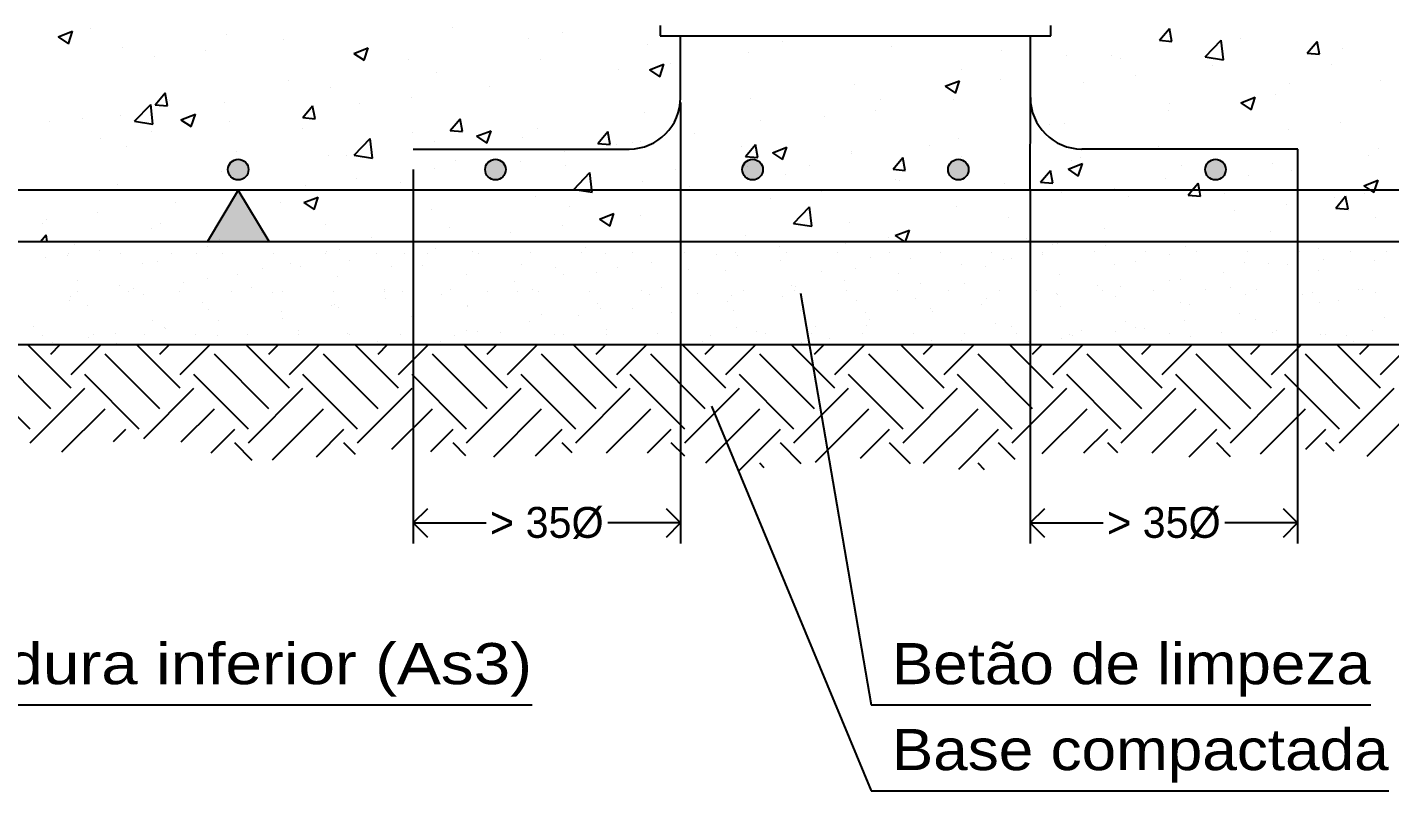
# Model space of a CAD drawing. Header units: millimetres. Extents: x 2071 to 2712, y 1262 to 1380.
# Drawn here: x 2225.78 to 2232.4, y 1356.76 to 1360.47 of the extents above; entities that cross this region are included whole.
import ezdxf
from ezdxf.enums import TextEntityAlignment as Align

# ---------------------------------------------------------------- set-up
doc = ezdxf.new("R2010")
doc.units = ezdxf.units.MM
doc.layers.add('.pormenores', color=8, linetype='Continuous')
doc.styles.add('CS_Isocp', font='')
doc.styles.add('CYPETXT', font='arial', dxfattribs={"height": 0.2})
doc.styles.get('CS_Isocp').set_extended_font_data('Century Gothic')

# ---------------------------------------------------------------- blocks, each defined once
blk = doc.blocks.new('_Open90')
at = {"color": 0, "linetype": 'ByBlock', "lineweight": -2}
for p, q in [((-0.5, 0.5), (0, 0)), ((0, 0), (-1, 0)), ((0, 0), (-0.5, -0.5))]:
    blk.add_line(p, q, dxfattribs=at)

msp = doc.modelspace()

# ---------------------------------------------------------------- hatches: boundary and pattern name
at = {"layer": '.pormenores'}
h = msp.add_hatch(color=8, dxfattribs=at)
edge = h.paths.add_edge_path()
edge.add_arc((2226.80453, 1359.77978), 0.05, 0, 360)
h = msp.add_hatch(color=8, dxfattribs=at)
edge = h.paths.add_edge_path()
edge.add_arc((2228.05453, 1359.77978), 0.05, 0, 360)
h = msp.add_hatch(color=8, dxfattribs=at)
edge = h.paths.add_edge_path()
edge.add_arc((2229.30453, 1359.77978), 0.05, 0, 360)
h = msp.add_hatch(color=8, dxfattribs=at)
edge = h.paths.add_edge_path()
edge.add_arc((2230.30453, 1359.77978), 0.05, 0, 360)
h = msp.add_hatch(color=8, dxfattribs=at)
edge = h.paths.add_edge_path()
edge.add_arc((2231.55453, 1359.77978), 0.05, 0, 360)
msp.add_hatch(color=8, dxfattribs=at).paths.add_polyline_path([(2226.65453, 1359.42978), (2226.95453, 1359.42978), (2226.80453, 1359.67978)])

# ---------------------------------------------------------------- linework, layer by layer
at = {"layer": '.pormenores', "color": 8}
for p, q in [((2226.08609, 1360.464), (2226.08609, 1360.464)), ((2227.84602, 1360.46908), (2227.84602, 1360.46908)), ((2228.85453, 1360.47978), (2228.85453, 1360.42978)), ((2230.75453, 1360.42978), (2230.75453, 1360.47978)), ((2231.28278, 1360.40792), (2231.33099, 1360.46537)), ((2231.34256, 1360.40268), (2231.33099, 1360.46537)), ((2225.92929, 1360.42458), (2225.99931, 1360.45146)), ((2225.92929, 1360.42458), (2225.97903, 1360.39103)), ((2225.97903, 1360.39103), (2225.99931, 1360.45146)), ((2226.74779, 1360.43792), (2226.74779, 1360.43792)), ((2227.02581, 1360.40976), (2227.02581, 1360.40976)), ((2228.21756, 1360.41436), (2228.21756, 1360.41436)), ((2228.37984, 1360.44652), (2228.37984, 1360.44652)), ((2228.85453, 1360.42978), (2230.75453, 1360.42978)), ((2228.91366, 1360.42397), (2228.91366, 1360.42397)), ((2228.95453, 1360.12978), (2228.95453, 1360.42978)), ((2229.44749, 1360.40141), (2229.44749, 1360.40141)), ((2230.65453, 1360.12978), (2230.65453, 1360.42978)), ((2231.28278, 1360.40792), (2231.34255, 1360.40269)), ((2231.33726, 1360.40035), (2231.33726, 1360.40035)), ((2231.50465, 1360.32686), (2231.58254, 1360.40803)), ((2231.59359, 1360.31306), (2231.58254, 1360.40802)), ((2231.67539, 1360.41833), (2231.67539, 1360.41833)), ((2232.00004, 1360.34517), (2232.04825, 1360.40262)), ((2232.05982, 1360.33993), (2232.04825, 1360.40261)), ((2226.24269, 1360.37391), (2226.24269, 1360.37391)), ((2226.39674, 1360.32694), (2226.39674, 1360.32694)), ((2226.64708, 1360.3599), (2226.64708, 1360.3599)), ((2227.36642, 1360.34449), (2227.43644, 1360.37137)), ((2227.36642, 1360.34449), (2227.41616, 1360.31094)), ((2227.41616, 1360.31094), (2227.43644, 1360.37137)), ((2228.79295, 1360.38941), (2228.79295, 1360.38941)), ((2229.28398, 1360.34728), (2229.28398, 1360.34728)), ((2229.98131, 1360.37886), (2229.98131, 1360.37886)), ((2230.51513, 1360.3563), (2230.51513, 1360.3563)), ((2230.83216, 1360.33634), (2230.83216, 1360.33634)), ((2231.04895, 1360.33375), (2231.04895, 1360.33375)), ((2231.50465, 1360.32686), (2231.59359, 1360.31306)), ((2232.00004, 1360.34517), (2232.05981, 1360.33994)), ((2232.17371, 1360.36794), (2232.17371, 1360.36794)), ((2227.63437, 1360.31426), (2227.63437, 1360.31426)), ((2228.27356, 1360.31444), (2228.27356, 1360.31444)), ((2228.65491, 1360.26446), (2228.65491, 1360.26446)), ((2228.80355, 1360.26441), (2228.87357, 1360.29128)), ((2228.80355, 1360.26441), (2228.85329, 1360.23086)), ((2228.85329, 1360.23085), (2228.87357, 1360.29128)), ((2228.90525, 1360.29742), (2228.90525, 1360.29742)), ((2230.31872, 1360.26592), (2230.31872, 1360.26592)), ((2231.0922, 1360.31822), (2231.0922, 1360.31822)), ((2231.54216, 1360.2848), (2231.54216, 1360.2848)), ((2231.58278, 1360.31119), (2231.58278, 1360.31119)), ((2232.1166, 1360.28864), (2232.1166, 1360.28864)), ((2227.05118, 1360.21415), (2227.05118, 1360.21415)), ((2227.76846, 1360.25042), (2227.76846, 1360.25042)), ((2230.24068, 1360.18432), (2230.3107, 1360.2112)), ((2230.29042, 1360.15076), (2230.3107, 1360.21119)), ((2230.50901, 1360.21812), (2230.50901, 1360.21812)), ((2230.91309, 1360.20198), (2230.91309, 1360.20198)), ((2231.16343, 1360.23494), (2231.16343, 1360.23494)), ((2231.915, 1360.19876), (2231.915, 1360.19876)), ((2232.35793, 1360.21285), (2232.35793, 1360.21285)), ((2226.40071, 1360.09499), (2226.44892, 1360.15245)), ((2226.46049, 1360.08976), (2226.44892, 1360.15244)), ((2227.25502, 1360.18001), (2227.25502, 1360.18001)), ((2227.64463, 1360.13146), (2227.64463, 1360.13146)), ((2228.02336, 1360.18132), (2228.02336, 1360.18132)), ((2229.29423, 1360.12693), (2229.29423, 1360.12693)), ((2229.79933, 1360.19095), (2229.79933, 1360.19095)), ((2230.24068, 1360.18432), (2230.29042, 1360.15077)), ((2230.65365, 1359.67978), (2230.65453, 1360.12978)), ((2231.67781, 1360.10423), (2231.74782, 1360.13111)), ((2231.72755, 1360.07067), (2231.74783, 1360.1311)), ((2231.84449, 1360.14244), (2231.84449, 1360.14244)), ((2226.30103, 1360.01481), (2226.37891, 1360.09599)), ((2226.38997, 1360.00102), (2226.37892, 1360.09599)), ((2226.40071, 1360.09499), (2226.46048, 1360.08976)), ((2226.468, 1360.11405), (2226.468, 1360.11405)), ((2226.73563, 1360.10503), (2226.73563, 1360.10503)), ((2227.11797, 1360.03224), (2227.16618, 1360.08969)), ((2227.17775, 1360.02701), (2227.16618, 1360.08969)), ((2227.39429, 1360.0985), (2227.39429, 1360.0985)), ((2228.95453, 1360.10597), (2228.95453, 1357.963)), ((2229.9028, 1360.06897), (2229.9028, 1360.06897)), ((2229.92583, 1360.11801), (2229.92583, 1360.11801)), ((2230.28154, 1360.11883), (2230.28154, 1360.11883)), ((2231.3251, 1360.06746), (2231.3251, 1360.06746)), ((2231.33181, 1360.09866), (2231.33181, 1360.09866)), ((2231.67781, 1360.10423), (2231.72755, 1360.07068)), ((2225.88481, 1360.01394), (2225.88481, 1360.01394)), ((2226.04982, 1360.02575), (2226.04982, 1360.02575)), ((2226.23053, 1360.04101), (2226.23053, 1360.04101)), ((2226.30103, 1360.01481), (2226.38996, 1360.00102)), ((2226.5262, 1360.02196), (2226.59621, 1360.04884)), ((2226.5262, 1360.02196), (2226.57594, 1359.98841)), ((2226.57594, 1359.98841), (2226.59622, 1360.04884)), ((2226.58364, 1360.00319), (2226.58364, 1360.00319)), ((2226.76274, 1360.01535), (2226.76274, 1360.01535)), ((2227.11797, 1360.03224), (2227.17774, 1360.02701)), ((2227.83523, 1359.96949), (2227.88344, 1360.02694)), ((2227.89501, 1359.96425), (2227.88344, 1360.02694)), ((2228.78079, 1360.05652), (2228.78079, 1360.05652)), ((2229.34264, 1360.01791), (2229.34264, 1360.01791)), ((2229.65246, 1360.03601), (2229.65246, 1360.03601)), ((2230.74863, 1359.99855), (2230.74863, 1359.99855)), ((2230.82, 1360.00344), (2230.82, 1360.00344)), ((2232.16098, 1360.00649), (2232.16098, 1360.00649)), ((2226.13367, 1359.93253), (2226.13367, 1359.93253)), ((2226.38401, 1359.96549), (2226.38401, 1359.96549)), ((2227.11746, 1359.98064), (2227.11746, 1359.98064)), ((2227.36827, 1359.84929), (2227.44616, 1359.93047)), ((2227.45721, 1359.8355), (2227.44616, 1359.93047)), ((2227.65129, 1359.95808), (2227.65129, 1359.95808)), ((2227.83523, 1359.96949), (2227.895, 1359.96426)), ((2227.96332, 1359.94188), (2228.03334, 1359.96875)), ((2227.96332, 1359.94188), (2228.01307, 1359.90832)), ((2228.01307, 1359.90832), (2228.03335, 1359.96875)), ((2228.18511, 1359.93553), (2228.18511, 1359.93553)), ((2228.2614, 1359.98154), (2228.2614, 1359.98154)), ((2228.55249, 1359.90674), (2228.6007, 1359.96419)), ((2228.61227, 1359.9015), (2228.6007, 1359.96418)), ((2229.02091, 1359.95287), (2229.02091, 1359.95287)), ((2230.30656, 1359.93303), (2230.30656, 1359.93303)), ((2231.91064, 1359.97353), (2231.91064, 1359.97353)), ((2226.26067, 1359.89142), (2226.26067, 1359.89142)), ((2226.79449, 1359.86887), (2226.79449, 1359.86887)), ((2227.65453, 1359.87978), (2228.70453, 1359.87978)), ((2227.7563, 1359.91752), (2227.7563, 1359.91752)), ((2228.39184, 1359.87005), (2228.39184, 1359.87005)), ((2228.55249, 1359.90674), (2228.61226, 1359.90151)), ((2228.64218, 1359.90301), (2228.64218, 1359.90301)), ((2228.71893, 1359.91297), (2228.71893, 1359.91297)), ((2228.75946, 1359.9178), (2228.75946, 1359.9178)), ((2229.25275, 1359.89042), (2229.25275, 1359.89042)), ((2229.26975, 1359.84398), (2229.31796, 1359.90144)), ((2229.32953, 1359.83875), (2229.31796, 1359.90143)), ((2229.40045, 1359.86179), (2229.47047, 1359.88867)), ((2229.40045, 1359.86179), (2229.4502, 1359.82824)), ((2229.4502, 1359.82823), (2229.47048, 1359.88866)), ((2229.78657, 1359.86786), (2229.78657, 1359.86786)), ((2230.16544, 1359.89845), (2230.16544, 1359.89845)), ((2231.95453, 1359.87978), (2230.90453, 1359.87978)), ((2231.27909, 1359.89038), (2231.27909, 1359.89038)), ((2231.95365, 1359.87978), (2231.95365, 1357.963)), ((2232.34577, 1359.87995), (2232.34577, 1359.87995)), ((2227.24286, 1359.84711), (2227.24286, 1359.84711)), ((2227.32831, 1359.84631), (2227.32831, 1359.84631)), ((2227.36827, 1359.84929), (2227.4572, 1359.8355)), ((2227.86213, 1359.82376), (2227.86213, 1359.82376)), ((2228.17627, 1359.8177), (2228.17627, 1359.8177)), ((2228.39596, 1359.8012), (2228.39596, 1359.8012)), ((2229.26975, 1359.84398), (2229.32952, 1359.83876)), ((2229.28207, 1359.79404), (2229.28207, 1359.79404)), ((2229.58226, 1359.79834), (2229.58226, 1359.79834)), ((2229.78717, 1359.85805), (2229.78717, 1359.85805)), ((2229.98701, 1359.78123), (2230.03522, 1359.83869)), ((2230.04679, 1359.776), (2230.03522, 1359.83868)), ((2230.3204, 1359.84531), (2230.3204, 1359.84531)), ((2230.65002, 1359.80757), (2230.65002, 1359.80757)), ((2230.83758, 1359.7817), (2230.9076, 1359.80858)), ((2230.85422, 1359.82275), (2230.85422, 1359.82275)), ((2230.88733, 1359.74814), (2230.9076, 1359.80857)), ((2230.90036, 1359.84052), (2230.90036, 1359.84052)), ((2231.38804, 1359.8002), (2231.38804, 1359.8002)), ((2231.83233, 1359.80954), (2231.83233, 1359.80954)), ((2232.29691, 1359.84881), (2232.29691, 1359.84881)), ((2226.72347, 1359.77214), (2226.72347, 1359.77214)), ((2227.38156, 1359.73704), (2227.38156, 1359.73704)), ((2227.65453, 1359.77978), (2227.65453, 1357.963)), ((2227.76029, 1359.7869), (2227.76029, 1359.7869)), ((2228.43551, 1359.68377), (2228.5134, 1359.76495)), ((2228.52331, 1359.67978), (2228.5134, 1359.76495)), ((2228.92978, 1359.77865), (2228.92978, 1359.77865)), ((2229.4636, 1359.75609), (2229.4636, 1359.75609)), ((2229.98701, 1359.78123), (2230.04678, 1359.776)), ((2229.99742, 1359.73354), (2229.99742, 1359.73354)), ((2230.70427, 1359.71848), (2230.75248, 1359.77593)), ((2230.76405, 1359.71324), (2230.75248, 1359.77593)), ((2230.83758, 1359.7817), (2230.88733, 1359.74815)), ((2231.31294, 1359.73457), (2231.31294, 1359.73457)), ((2231.71372, 1359.7487), (2231.71372, 1359.7487)), ((2231.92186, 1359.77764), (2231.92186, 1359.77764)), ((2232.27471, 1359.70161), (2232.34473, 1359.72849)), ((2232.32446, 1359.66805), (2232.34473, 1359.72848)), ((2235.15453, 1359.67978), (2224.45453, 1359.67978)), ((2226.21837, 1359.70812), (2226.21837, 1359.70812)), ((2227.13122, 1359.70409), (2227.13122, 1359.70409)), ((2227.59308, 1359.71759), (2227.59308, 1359.71759)), ((2228.43551, 1359.68377), (2228.46125, 1359.67978)), ((2228.46125, 1359.67978), (2228.52445, 1359.66998)), ((2228.52445, 1359.66998), (2228.52331, 1359.67978)), ((2228.76863, 1359.72363), (2228.76863, 1359.72363)), ((2228.99907, 1359.69824), (2228.99907, 1359.69824)), ((2229.63973, 1359.67456), (2229.63973, 1359.67456)), ((2230.01847, 1359.72442), (2230.01847, 1359.72442)), ((2230.53125, 1359.71098), (2230.53125, 1359.71098)), ((2230.65365, 1359.67978), (2230.65365, 1357.963)), ((2230.70427, 1359.71848), (2230.76404, 1359.71325)), ((2230.80784, 1359.67055), (2230.80784, 1359.67055)), ((2231.06507, 1359.68843), (2231.06507, 1359.68843)), ((2231.42153, 1359.65573), (2231.44172, 1359.67978)), ((2231.44172, 1359.67978), (2231.46974, 1359.71318)), ((2231.4759, 1359.67978), (2231.46974, 1359.71317)), ((2231.48131, 1359.65049), (2231.4759, 1359.67978)), ((2231.59889, 1359.66587), (2231.59889, 1359.66587)), ((2232.27471, 1359.70161), (2232.32446, 1359.66806)), ((2232.27664, 1359.66194), (2232.27664, 1359.66194)), ((2226.49967, 1359.62094), (2226.49967, 1359.62094)), ((2227.0099, 1359.61749), (2227.0099, 1359.61749)), ((2227.1231, 1359.61934), (2227.19312, 1359.64622)), ((2227.1231, 1359.61934), (2227.17284, 1359.58579)), ((2227.17285, 1359.58579), (2227.19312, 1359.64622)), ((2228.24924, 1359.64865), (2228.24924, 1359.64865)), ((2228.41588, 1359.59813), (2228.41588, 1359.59813)), ((2229.3894, 1359.6416), (2229.3894, 1359.6416)), ((2229.50275, 1359.51826), (2229.58064, 1359.59943)), ((2229.59169, 1359.50446), (2229.58064, 1359.59943)), ((2230.2944, 1359.60014), (2230.2944, 1359.60014)), ((2231.13054, 1359.6486), (2231.13054, 1359.6486)), ((2231.42153, 1359.65573), (2231.4813, 1359.6505)), ((2231.89791, 1359.61208), (2231.89791, 1359.61208)), ((2232.13271, 1359.64332), (2232.13271, 1359.64332)), ((2232.13879, 1359.59298), (2232.187, 1359.65043)), ((2232.19857, 1359.58774), (2232.187, 1359.65042)), ((2225.8706, 1359.53812), (2225.8706, 1359.53812)), ((2226.12094, 1359.57108), (2226.12094, 1359.57108)), ((2227.74414, 1359.58463), (2227.74414, 1359.58463)), ((2228.56023, 1359.53926), (2228.63025, 1359.56613)), ((2228.56023, 1359.53926), (2228.60997, 1359.50571)), ((2228.60998, 1359.5057), (2228.63025, 1359.56613)), ((2228.75784, 1359.55846), (2228.75784, 1359.55846)), ((2230.54735, 1359.54849), (2230.54735, 1359.54849)), ((2231.64757, 1359.57912), (2231.64757, 1359.57912)), ((2232.13879, 1359.59298), (2232.19856, 1359.58775)), ((2232.33361, 1359.54706), (2232.33361, 1359.54706)), ((2225.84253, 1359.42978), (2225.87041, 1359.46301)), ((2225.85087, 1359.51744), (2225.85087, 1359.51744)), ((2225.87654, 1359.42978), (2225.87041, 1359.463)), ((2226.38469, 1359.49488), (2226.38469, 1359.49488)), ((2226.42671, 1359.51738), (2226.42671, 1359.51738)), ((2226.91851, 1359.47233), (2226.91851, 1359.47233)), ((2227.2307, 1359.51422), (2227.2307, 1359.51422)), ((2227.8327, 1359.49803), (2227.8327, 1359.49803)), ((2228.12877, 1359.47564), (2228.12877, 1359.47564)), ((2228.37911, 1359.5086), (2228.37911, 1359.5086)), ((2229.50275, 1359.51826), (2229.59169, 1359.50446)), ((2229.77501, 1359.52516), (2229.77501, 1359.52516)), ((2229.99736, 1359.45917), (2230.06738, 1359.48605)), ((2230.04851, 1359.42978), (2230.06738, 1359.48604)), ((2231.01602, 1359.49597), (2231.01602, 1359.49597)), ((2231.82017, 1359.47665), (2231.82017, 1359.47665)), ((2223.95453, 1359.42978), (2235.65453, 1359.42978)), ((2225.88861, 1359.42978), (2225.88861, 1359.42978)), ((2225.99032, 1359.42978), (2225.99032, 1359.42978)), ((2226.008, 1359.41358), (2226.008, 1359.41358)), ((2226.06156, 1359.42978), (2226.06156, 1359.42978)), ((2226.06156, 1359.42978), (2226.06156, 1359.42978)), ((2226.13846, 1359.42978), (2226.13846, 1359.42978)), ((2226.30744, 1359.42978), (2226.30744, 1359.42978)), ((2226.3883, 1359.42978), (2226.3883, 1359.42978)), ((2226.4389, 1359.42741), (2226.4389, 1359.42741)), ((2226.62455, 1359.42978), (2226.62455, 1359.42978)), ((2226.63815, 1359.42978), (2226.63815, 1359.42978)), ((2226.65295, 1359.40376), (2226.65295, 1359.40376)), ((2226.67934, 1359.42978), (2226.67934, 1359.42978)), ((2226.67934, 1359.42978), (2226.67934, 1359.42978)), ((2226.71131, 1359.43924), (2226.71131, 1359.43924)), ((2226.88799, 1359.42978), (2226.88799, 1359.42978)), ((2226.94167, 1359.42978), (2226.94167, 1359.42978)), ((2227.09119, 1359.42978), (2227.09119, 1359.42978)), ((2227.09119, 1359.42978), (2227.09119, 1359.42978)), ((2227.13783, 1359.42978), (2227.13783, 1359.42978)), ((2227.25879, 1359.42978), (2227.25879, 1359.42978)), ((2227.29711, 1359.42978), (2227.29711, 1359.42978)), ((2227.29711, 1359.42978), (2227.29711, 1359.42978)), ((2227.38768, 1359.42978), (2227.38768, 1359.42978)), ((2227.45233, 1359.44977), (2227.45233, 1359.44977)), ((2227.5759, 1359.42978), (2227.5759, 1359.42978)), ((2227.63752, 1359.42978), (2227.63752, 1359.42978)), ((2227.65453, 1359.41895), (2227.65453, 1359.41895)), ((2227.65453, 1359.41895), (2227.65453, 1359.41895)), ((2227.65453, 1359.41895), (2227.65453, 1359.41895)), ((2227.70897, 1359.42978), (2227.70897, 1359.42978)), ((2227.88737, 1359.42978), (2227.88737, 1359.42978)), ((2227.89302, 1359.42978), (2227.89302, 1359.42978)), ((2227.90982, 1359.42589), (2227.90982, 1359.42589)), ((2228.03019, 1359.42978), (2228.03019, 1359.42978)), ((2228.13721, 1359.42978), (2228.13721, 1359.42978)), ((2228.21014, 1359.42978), (2228.21014, 1359.42978)), ((2228.32674, 1359.42978), (2228.32674, 1359.42978)), ((2228.32674, 1359.42978), (2228.32674, 1359.42978)), ((2228.38705, 1359.42978), (2228.38705, 1359.42978)), ((2228.49425, 1359.4003), (2228.49425, 1359.4003)), ((2228.52725, 1359.42978), (2228.52725, 1359.42978)), ((2228.53267, 1359.42978), (2228.53267, 1359.42978)), ((2228.53267, 1359.42978), (2228.53267, 1359.42978)), ((2228.6369, 1359.42978), (2228.6369, 1359.42978)), ((2228.84437, 1359.42978), (2228.84437, 1359.42978)), ((2228.88674, 1359.42978), (2228.88674, 1359.42978)), ((2228.94452, 1359.42978), (2228.94452, 1359.42978)), ((2228.94452, 1359.42978), (2228.94452, 1359.42978)), ((2229.13659, 1359.42978), (2229.13659, 1359.42978)), ((2229.15045, 1359.42978), (2229.15045, 1359.42978)), ((2229.16148, 1359.42978), (2229.16148, 1359.42978)), ((2229.26991, 1359.46114), (2229.26991, 1359.46114)), ((2229.38643, 1359.42978), (2229.38643, 1359.42978)), ((2229.43702, 1359.40786), (2229.43702, 1359.40786)), ((2229.4786, 1359.42978), (2229.4786, 1359.42978)), ((2229.5623, 1359.42978), (2229.5623, 1359.42978)), ((2229.5623, 1359.42978), (2229.5623, 1359.42978)), ((2229.63628, 1359.42978), (2229.63628, 1359.42978)), ((2229.7545, 1359.41925), (2229.7545, 1359.41925)), ((2229.76823, 1359.42978), (2229.76823, 1359.42978)), ((2229.76823, 1359.42978), (2229.76823, 1359.42978)), ((2229.79572, 1359.42978), (2229.79572, 1359.42978)), ((2229.88612, 1359.42978), (2229.88612, 1359.42978)), ((2229.96417, 1359.44839), (2229.96417, 1359.44839)), ((2229.99736, 1359.45917), (2230.04093, 1359.42978)), ((2230.11283, 1359.42978), (2230.11283, 1359.42978)), ((2230.11819, 1359.42487), (2230.11819, 1359.42487)), ((2230.13596, 1359.42978), (2230.13596, 1359.42978)), ((2230.18008, 1359.42978), (2230.18008, 1359.42978)), ((2230.18008, 1359.42978), (2230.18008, 1359.42978)), ((2230.38463, 1359.42873), (2230.38463, 1359.42873)), ((2230.38581, 1359.42978), (2230.38581, 1359.42978)), ((2230.386, 1359.42978), (2230.386, 1359.42978)), ((2230.386, 1359.42978), (2230.386, 1359.42978)), ((2230.42995, 1359.42978), (2230.42995, 1359.42978)), ((2230.63565, 1359.42978), (2230.63565, 1359.42978)), ((2230.63729, 1359.44611), (2230.63729, 1359.44611)), ((2230.64392, 1359.42978), (2230.64788, 1359.43391)), ((2230.64836, 1359.42978), (2230.64788, 1359.43391)), ((2230.65453, 1359.41775), (2230.65453, 1359.41775)), ((2230.65453, 1359.41775), (2230.65453, 1359.41775)), ((2230.65453, 1359.41775), (2230.65453, 1359.41775)), ((2230.74706, 1359.42978), (2230.74706, 1359.42978)), ((2230.76314, 1359.41505), (2230.76314, 1359.41505)), ((2230.78885, 1359.42287), (2230.78885, 1359.42287)), ((2230.79785, 1359.42978), (2230.79785, 1359.42978)), ((2230.8855, 1359.42978), (2230.8855, 1359.42978)), ((2231.00378, 1359.42978), (2231.00378, 1359.42978)), ((2231.01818, 1359.4089), (2231.01818, 1359.4089)), ((2231.06418, 1359.42978), (2231.06418, 1359.42978)), ((2231.13534, 1359.42978), (2231.13534, 1359.42978)), ((2231.3813, 1359.42978), (2231.3813, 1359.42978)), ((2231.38518, 1359.42978), (2231.38518, 1359.42978)), ((2231.40809, 1359.40522), (2231.40809, 1359.40522)), ((2231.41563, 1359.42978), (2231.41563, 1359.42978)), ((2231.41563, 1359.42978), (2231.41563, 1359.42978)), ((2231.63503, 1359.42978), (2231.63503, 1359.42978)), ((2231.69841, 1359.42978), (2231.69841, 1359.42978)), ((2231.88487, 1359.42978), (2231.88487, 1359.42978)), ((2232.01553, 1359.42978), (2232.01553, 1359.42978)), ((2232.03341, 1359.42978), (2232.03341, 1359.42978)), ((2232.03341, 1359.42978), (2232.03341, 1359.42978)), ((2232.13472, 1359.42978), (2232.13472, 1359.42978)), ((2232.23934, 1359.42978), (2232.23934, 1359.42978)), ((2232.33265, 1359.42978), (2232.33265, 1359.42978)), ((2232.38456, 1359.42978), (2232.38456, 1359.42978)), ((2225.86862, 1359.35233), (2225.86862, 1359.35233)), ((2225.97374, 1359.36239), (2225.97374, 1359.36239)), ((2225.98161, 1359.37053), (2225.98161, 1359.37053)), ((2226.13195, 1359.387), (2226.13195, 1359.387)), ((2226.23074, 1359.37099), (2226.23074, 1359.37099)), ((2226.41246, 1359.33354), (2226.41246, 1359.33354)), ((2226.47987, 1359.37144), (2226.47987, 1359.37144)), ((2226.60387, 1359.37187), (2226.60387, 1359.37187)), ((2226.729, 1359.3719), (2226.729, 1359.3719)), ((2226.97813, 1359.37235), (2226.97813, 1359.37235)), ((2227.22726, 1359.37281), (2227.22726, 1359.37281)), ((2227.23399, 1359.38135), (2227.23399, 1359.38135)), ((2227.2979, 1359.39394), (2227.2979, 1359.39394)), ((2227.34746, 1359.3399), (2227.34746, 1359.3399)), ((2227.47639, 1359.37326), (2227.47639, 1359.37326)), ((2227.61078, 1359.37457), (2227.61078, 1359.37457)), ((2227.65453, 1359.38801), (2227.65453, 1359.38801)), ((2227.65453, 1359.38801), (2227.65453, 1359.38801)), ((2227.65453, 1359.38801), (2227.65453, 1359.38801)), ((2227.65453, 1359.38801), (2227.65453, 1359.38801)), ((2227.65453, 1359.38032), (2227.65453, 1359.38032)), ((2227.65453, 1359.38032), (2227.65453, 1359.38032)), ((2227.65453, 1359.35773), (2227.65453, 1359.35773)), ((2227.65453, 1359.35773), (2227.65453, 1359.35773)), ((2227.65453, 1359.35773), (2227.65453, 1359.35773)), ((2227.72552, 1359.37372), (2227.72552, 1359.37372)), ((2227.76426, 1359.39477), (2227.76426, 1359.39477)), ((2227.94285, 1359.38412), (2227.94285, 1359.38412)), ((2227.97465, 1359.37417), (2227.97465, 1359.37417)), ((2228.22378, 1359.37463), (2228.22378, 1359.37463)), ((2228.47291, 1359.37508), (2228.47291, 1359.37508)), ((2228.5878, 1359.37429), (2228.5878, 1359.37429)), ((2228.72204, 1359.37554), (2228.72204, 1359.37554)), ((2228.95453, 1359.3866), (2228.95453, 1359.3866)), ((2228.95453, 1359.3866), (2228.95453, 1359.3866)), ((2228.95453, 1359.3866), (2228.95453, 1359.3866)), ((2228.95453, 1359.34434), (2228.95453, 1359.34434)), ((2228.95453, 1359.34434), (2228.95453, 1359.34434)), ((2228.97117, 1359.37599), (2228.97117, 1359.37599)), ((2229.13007, 1359.36745), (2229.13007, 1359.36745)), ((2229.2203, 1359.37645), (2229.2203, 1359.37645)), ((2229.23275, 1359.36447), (2229.23275, 1359.36447)), ((2229.44196, 1359.33744), (2229.44196, 1359.33744)), ((2229.46943, 1359.3769), (2229.46943, 1359.3769)), ((2229.71856, 1359.37736), (2229.71856, 1359.37736)), ((2229.8777, 1359.35465), (2229.8777, 1359.35465)), ((2229.96769, 1359.37781), (2229.96769, 1359.37781)), ((2230.07209, 1359.34692), (2230.07209, 1359.34692)), ((2230.21682, 1359.37827), (2230.21682, 1359.37827)), ((2230.46595, 1359.37872), (2230.46595, 1359.37872)), ((2230.52265, 1359.34483), (2230.52265, 1359.34483)), ((2230.56092, 1359.3487), (2230.56092, 1359.3487)), ((2230.65453, 1359.36102), (2230.65453, 1359.36102)), ((2230.65453, 1359.36102), (2230.65453, 1359.36102)), ((2230.65453, 1359.36102), (2230.65453, 1359.36102)), ((2230.71123, 1359.36849), (2230.71123, 1359.36849)), ((2230.71508, 1359.37918), (2230.71508, 1359.37918)), ((2230.96421, 1359.37963), (2230.96421, 1359.37963)), ((2231.1676, 1359.33501), (2231.1676, 1359.33501)), ((2231.21334, 1359.38009), (2231.21334, 1359.38009)), ((2231.33234, 1359.36587), (2231.33234, 1359.36587)), ((2231.46247, 1359.38054), (2231.46247, 1359.38054)), ((2231.7116, 1359.381), (2231.7116, 1359.381)), ((2231.95453, 1359.3854), (2231.95453, 1359.3854)), ((2231.95453, 1359.3854), (2231.95453, 1359.3854)), ((2231.95453, 1359.3854), (2231.95453, 1359.3854)), ((2231.95453, 1359.36925), (2231.95453, 1359.36925)), ((2231.96073, 1359.38145), (2231.96073, 1359.38145)), ((2232.05305, 1359.3954), (2232.05305, 1359.3954)), ((2232.07704, 1359.34117), (2232.07704, 1359.34117)), ((2232.20986, 1359.38191), (2232.20986, 1359.38191)), ((2232.32575, 1359.33808), (2232.32575, 1359.33808)), ((2232.38399, 1359.38158), (2232.38399, 1359.38158)), ((2226.33702, 1359.32512), (2226.33702, 1359.32512)), ((2226.80057, 1359.2679), (2226.80057, 1359.2679)), ((2226.92145, 1359.29953), (2226.92145, 1359.29953)), ((2227.05741, 1359.32372), (2227.05741, 1359.32372)), ((2227.10753, 1359.30831), (2227.10753, 1359.30831)), ((2227.55158, 1359.30901), (2227.55158, 1359.30901)), ((2227.70236, 1359.3139), (2227.70236, 1359.3139)), ((2227.91486, 1359.27174), (2227.91486, 1359.27174)), ((2228.1817, 1359.31849), (2228.1817, 1359.31849)), ((2228.34731, 1359.30408), (2228.34731, 1359.30408)), ((2228.3849, 1359.26935), (2228.3849, 1359.26935)), ((2228.54499, 1359.28122), (2228.54499, 1359.28122)), ((2228.64823, 1359.30402), (2228.64823, 1359.30402)), ((2228.81183, 1359.32796), (2228.81183, 1359.32796)), ((2228.95453, 1359.32883), (2228.95453, 1359.32883)), ((2228.95453, 1359.32883), (2228.95453, 1359.32883)), ((2228.95453, 1359.32883), (2228.95453, 1359.32883)), ((2228.95453, 1359.27945), (2228.95453, 1359.27945)), ((2228.95453, 1359.27945), (2228.95453, 1359.27945)), ((2228.99226, 1359.29426), (2228.99226, 1359.29426)), ((2229.17511, 1359.29069), (2229.17511, 1359.29069)), ((2229.63721, 1359.28444), (2229.63721, 1359.28444)), ((2229.80524, 1359.30017), (2229.80524, 1359.30017)), ((2230.01404, 1359.2767), (2230.01404, 1359.2767)), ((2230.32099, 1359.31711), (2230.32099, 1359.31711)), ((2230.43537, 1359.30965), (2230.43537, 1359.30965)), ((2230.65453, 1359.3198), (2230.65453, 1359.3198)), ((2230.79389, 1359.26873), (2230.79389, 1359.26873)), ((2231.0655, 1359.31912), (2231.0655, 1359.31912)), ((2231.5952, 1359.27773), (2231.5952, 1359.27773)), ((2231.69562, 1359.3286), (2231.69562, 1359.3286)), ((2231.81256, 1359.32519), (2231.81256, 1359.32519)), ((2231.90215, 1359.31814), (2231.90215, 1359.31814)), ((2231.95453, 1359.32504), (2231.95453, 1359.32504)), ((2232.05415, 1359.28768), (2232.05415, 1359.28768)), ((2226.02447, 1359.24331), (2226.02447, 1359.24331)), ((2226.22506, 1359.21469), (2226.22506, 1359.21469)), ((2226.29732, 1359.20164), (2226.29732, 1359.20164)), ((2226.53725, 1359.23323), (2226.53725, 1359.23323)), ((2226.6546, 1359.25279), (2226.6546, 1359.25279)), ((2226.87001, 1359.20487), (2226.87001, 1359.20487)), ((2227.28473, 1359.26227), (2227.28473, 1359.26227)), ((2227.65453, 1359.25978), (2227.65453, 1359.25978)), ((2227.65453, 1359.25978), (2227.65453, 1359.25978)), ((2227.65453, 1359.23), (2227.65453, 1359.23)), ((2227.65453, 1359.23), (2227.65453, 1359.23)), ((2228.14497, 1359.23776), (2228.14497, 1359.23776)), ((2228.23244, 1359.19941), (2228.23244, 1359.19941)), ((2228.86257, 1359.20888), (2228.86257, 1359.20888)), ((2228.95453, 1359.22743), (2228.95453, 1359.22743)), ((2228.95453, 1359.22743), (2228.95453, 1359.22743)), ((2229.4927, 1359.21836), (2229.4927, 1359.21836)), ((2229.51078, 1359.21044), (2229.51078, 1359.21044)), ((2229.75071, 1359.24203), (2229.75071, 1359.24203)), ((2230.12282, 1359.22784), (2230.12282, 1359.22784)), ((2230.33525, 1359.22597), (2230.33525, 1359.22597)), ((2230.65453, 1359.25859), (2230.65453, 1359.25859)), ((2230.65453, 1359.25859), (2230.65453, 1359.25859)), ((2230.65453, 1359.22399), (2230.65453, 1359.22399)), ((2230.65453, 1359.22399), (2230.65453, 1359.22399)), ((2230.9802, 1359.21615), (2230.9802, 1359.21615)), ((2231.09194, 1359.21148), (2231.09194, 1359.21148)), ((2231.33187, 1359.24306), (2231.33187, 1359.24306)), ((2231.38308, 1359.24679), (2231.38308, 1359.24679)), ((2231.62515, 1359.20633), (2231.62515, 1359.20633)), ((2231.95453, 1359.22624), (2231.95453, 1359.22624)), ((2231.95453, 1359.22624), (2231.95453, 1359.22624)), ((2231.95453, 1359.21124), (2231.95453, 1359.21124)), ((2231.95453, 1359.21124), (2231.95453, 1359.21124)), ((2225.98457, 1359.14447), (2225.98457, 1359.14447)), ((2225.99037, 1359.16123), (2225.99037, 1359.16123)), ((2226.02261, 1359.18525), (2226.02261, 1359.18525)), ((2226.27174, 1359.1857), (2226.27174, 1359.1857)), ((2226.34206, 1359.17098), (2226.34206, 1359.17098)), ((2226.52087, 1359.18616), (2226.52087, 1359.18616)), ((2226.62952, 1359.13465), (2226.62952, 1359.13465)), ((2226.77, 1359.18661), (2226.77, 1359.18661)), ((2226.97219, 1359.18045), (2226.97219, 1359.18045)), ((2227.01913, 1359.18707), (2227.01913, 1359.18707)), ((2227.26826, 1359.18752), (2227.26826, 1359.18752)), ((2227.51496, 1359.19504), (2227.51496, 1359.19504)), ((2227.51739, 1359.18798), (2227.51739, 1359.18798)), ((2227.52036, 1359.15553), (2227.52036, 1359.15553)), ((2227.60231, 1359.18993), (2227.60231, 1359.18993)), ((2227.65453, 1359.17319), (2227.65453, 1359.17319)), ((2227.65453, 1359.17319), (2227.65453, 1359.17319)), ((2227.79013, 1359.17339), (2227.79013, 1359.17339)), ((2227.83802, 1359.19735), (2227.83802, 1359.19735)), ((2228.01565, 1359.18889), (2228.01565, 1359.18889)), ((2228.15991, 1359.18522), (2228.15991, 1359.18522)), ((2228.26478, 1359.18934), (2228.26478, 1359.18934)), ((2228.51391, 1359.1898), (2228.51391, 1359.1898)), ((2228.76304, 1359.19025), (2228.76304, 1359.19025)), ((2228.80486, 1359.1754), (2228.80486, 1359.1754)), ((2228.95453, 1359.13721), (2228.95453, 1359.13721)), ((2228.95453, 1359.13721), (2228.95453, 1359.13721)), ((2229.03578, 1359.17566), (2229.03578, 1359.17566)), ((2229.18015, 1359.13655), (2229.18015, 1359.13655)), ((2229.20383, 1359.17003), (2229.20383, 1359.17003)), ((2229.2613, 1359.19116), (2229.2613, 1359.19116)), ((2229.44981, 1359.16558), (2229.44981, 1359.16558)), ((2229.51043, 1359.19162), (2229.51043, 1359.19162)), ((2229.53719, 1359.17978), (2229.88127, 1357.17978)), ((2229.75956, 1359.19207), (2229.75956, 1359.19207)), ((2229.81028, 1359.14603), (2229.81028, 1359.14603)), ((2230.00869, 1359.19253), (2230.00869, 1359.19253)), ((2230.09476, 1359.15576), (2230.09476, 1359.15576)), ((2230.25782, 1359.19298), (2230.25782, 1359.19298)), ((2230.44041, 1359.1555), (2230.44041, 1359.1555)), ((2230.50695, 1359.19344), (2230.50695, 1359.19344)), ((2230.65453, 1359.16179), (2230.65453, 1359.16179)), ((2230.65453, 1359.16179), (2230.65453, 1359.16179)), ((2230.65453, 1359.15389), (2230.65453, 1359.15389)), ((2230.65453, 1359.15389), (2230.65453, 1359.15389)), ((2230.65453, 1359.15389), (2230.65453, 1359.15389)), ((2230.68662, 1359.19458), (2230.68662, 1359.19458)), ((2230.77969, 1359.17885), (2230.77969, 1359.17885)), ((2230.78499, 1359.17107), (2230.78499, 1359.17107)), ((2231.00521, 1359.19435), (2231.00521, 1359.19435)), ((2231.07054, 1359.16498), (2231.07054, 1359.16498)), ((2231.25434, 1359.1948), (2231.25434, 1359.1948)), ((2231.38466, 1359.13612), (2231.38466, 1359.13612)), ((2231.50347, 1359.19526), (2231.50347, 1359.19526)), ((2231.70066, 1359.17446), (2231.70066, 1359.17446)), ((2231.7526, 1359.19571), (2231.7526, 1359.19571)), ((2231.95453, 1359.19509), (2231.95453, 1359.19509)), ((2231.95453, 1359.19509), (2231.95453, 1359.19509)), ((2231.97653, 1359.17494), (2231.97653, 1359.17494)), ((2232.02534, 1359.18112), (2232.02534, 1359.18112)), ((2232.05919, 1359.13353), (2232.05919, 1359.13353)), ((2232.1508, 1359.14375), (2232.1508, 1359.14375)), ((2232.25086, 1359.19662), (2232.25086, 1359.19662)), ((2232.2701, 1359.19651), (2232.2701, 1359.19651)), ((2232.33079, 1359.18393), (2232.33079, 1359.18393)), ((2226.07045, 1359.12058), (2226.07045, 1359.12058)), ((2226.65964, 1359.09864), (2226.65964, 1359.09864)), ((2227.0171, 1359.08927), (2227.0171, 1359.08927)), ((2227.25703, 1359.12086), (2227.25703, 1359.12086)), ((2227.27447, 1359.12483), (2227.27447, 1359.12483)), ((2227.28977, 1359.10812), (2227.28977, 1359.10812)), ((2227.64829, 1359.0672), (2227.64829, 1359.0672)), ((2227.65453, 1359.10061), (2227.65453, 1359.10061)), ((2227.65453, 1359.07199), (2227.65453, 1359.07199)), ((2227.65453, 1359.07199), (2227.65453, 1359.07199)), ((2227.65453, 1359.07199), (2227.65453, 1359.07199)), ((2227.65453, 1359.06715), (2227.65453, 1359.06715)), ((2227.91942, 1359.11501), (2227.91942, 1359.11501)), ((2227.9199, 1359.1176), (2227.9199, 1359.1176)), ((2228.27842, 1359.07667), (2228.27842, 1359.07667)), ((2228.45866, 1359.07193), (2228.45866, 1359.07193)), ((2228.55003, 1359.12707), (2228.55003, 1359.12707)), ((2228.56437, 1359.10519), (2228.56437, 1359.10519)), ((2228.72199, 1359.1066), (2228.72199, 1359.1066)), ((2228.90855, 1359.08615), (2228.90855, 1359.08615)), ((2228.95453, 1359.12144), (2228.95453, 1359.12144)), ((2228.95453, 1359.12144), (2228.95453, 1359.12144)), ((2228.95453, 1359.12144), (2228.95453, 1359.12144)), ((2228.95453, 1359.06826), (2228.95453, 1359.06826)), ((2229.20932, 1359.09536), (2229.20932, 1359.09536)), ((2229.53867, 1359.09563), (2229.53867, 1359.09563)), ((2229.85427, 1359.08554), (2229.85427, 1359.08554)), ((2230.1688, 1359.1051), (2230.1688, 1359.1051)), ((2230.17941, 1359.09134), (2230.17941, 1359.09134)), ((2230.41934, 1359.12293), (2230.41934, 1359.12293)), ((2230.65453, 1359.09942), (2230.65453, 1359.09942)), ((2230.79893, 1359.11458), (2230.79893, 1359.11458)), ((2231.42906, 1359.12406), (2231.42906, 1359.12406)), ((2231.66896, 1359.08031), (2231.66896, 1359.08031)), ((2231.95453, 1359.11791), (2231.95453, 1359.11791)), ((2231.95453, 1359.11791), (2231.95453, 1359.11791)), ((2231.95453, 1359.06707), (2231.95453, 1359.06707)), ((2225.80719, 1359.01643), (2225.80719, 1359.01643)), ((2226.38804, 1359.04824), (2226.38804, 1359.04824)), ((2226.44683, 1359.0142), (2226.44683, 1359.0142)), ((2226.45214, 1359.0066), (2226.45214, 1359.0066)), ((2226.71015, 1359.04886), (2226.71015, 1359.04886)), ((2227.01816, 1359.05772), (2227.01816, 1359.05772)), ((2227.91178, 1358.99993), (2227.91178, 1358.99993)), ((2228.21873, 1359.04034), (2228.21873, 1359.04034)), ((2228.596, 1359.00434), (2228.596, 1359.00434)), ((2228.95453, 1359.03825), (2228.95453, 1359.03825)), ((2229.22613, 1359.01382), (2229.22613, 1359.01382)), ((2229.60913, 1359.01626), (2229.60913, 1359.01626)), ((2229.85626, 1359.02329), (2229.85626, 1359.02329)), ((2229.87246, 1359.05093), (2229.87246, 1359.05093)), ((2230.48639, 1359.03277), (2230.48639, 1359.03277)), ((2230.56233, 1359.01789), (2230.56233, 1359.01789)), ((2230.65453, 1359.00378), (2230.65453, 1359.00378)), ((2230.65453, 1359.00378), (2230.65453, 1359.00378)), ((2230.65453, 1359.00378), (2230.65453, 1359.00378)), ((2231.11651, 1359.04225), (2231.11651, 1359.04225)), ((2231.1657, 1359.01406), (2231.1657, 1359.01406)), ((2231.20728, 1359.00807), (2231.20728, 1359.00807)), ((2231.40563, 1359.04564), (2231.40563, 1359.04564)), ((2231.74664, 1359.05172), (2231.74664, 1359.05172)), ((2231.95453, 1359.05323), (2231.95453, 1359.05323)), ((2231.95453, 1359.05323), (2231.95453, 1359.05323)), ((2232.37677, 1359.0612), (2232.37677, 1359.0612)), ((2225.85158, 1358.97586), (2225.85158, 1358.97586)), ((2225.89994, 1358.9422), (2225.89994, 1358.9422)), ((2226.07549, 1358.96643), (2226.07549, 1358.96643)), ((2226.10071, 1358.97632), (2226.10071, 1358.97632)), ((2226.2069, 1358.98261), (2226.2069, 1358.98261)), ((2226.21165, 1358.93639), (2226.21165, 1358.93639)), ((2226.34984, 1358.97677), (2226.34984, 1358.97677)), ((2226.59897, 1358.97723), (2226.59897, 1358.97723)), ((2226.70562, 1358.97591), (2226.70562, 1358.97591)), ((2226.8481, 1358.97768), (2226.8481, 1358.97768)), ((2227.09709, 1358.99678), (2227.09709, 1358.99678)), ((2227.09723, 1358.97814), (2227.09723, 1358.97814)), ((2227.33575, 1358.98539), (2227.33575, 1358.98539)), ((2227.34636, 1358.97859), (2227.34636, 1358.97859)), ((2227.4811, 1358.94323), (2227.4811, 1358.94323)), ((2227.59549, 1358.97905), (2227.59549, 1358.97905)), ((2227.65453, 1358.96606), (2227.65453, 1358.96606)), ((2227.65453, 1358.96606), (2227.65453, 1358.96606)), ((2227.65453, 1358.94144), (2227.65453, 1358.94144)), ((2227.65453, 1358.94144), (2227.65453, 1358.94144)), ((2227.65453, 1358.94144), (2227.65453, 1358.94144)), ((2227.65453, 1358.94144), (2227.65453, 1358.94144)), ((2227.78981, 1358.94318), (2227.78981, 1358.94318)), ((2227.85475, 1358.97306), (2227.85475, 1358.97306)), ((2227.96587, 1358.99486), (2227.96587, 1358.99486)), ((2228.08026, 1358.98856), (2228.08026, 1358.98856)), ((2228.34288, 1358.98041), (2228.34288, 1358.98041)), ((2228.38699, 1358.97714), (2228.38699, 1358.97714)), ((2228.59201, 1358.98087), (2228.59201, 1358.98087)), ((2228.84114, 1358.98132), (2228.84114, 1358.98132)), ((2228.95453, 1358.96342), (2228.95453, 1358.96342)), ((2228.95453, 1358.96342), (2228.95453, 1358.96342)), ((2228.95453, 1358.96342), (2228.95453, 1358.96342)), ((2229.06225, 1358.94426), (2229.06225, 1358.94426)), ((2229.1004, 1358.97533), (2229.1004, 1358.97533)), ((2229.32591, 1358.99083), (2229.32591, 1358.99083)), ((2229.3692, 1358.98467), (2229.3692, 1358.98467)), ((2229.54371, 1358.94148), (2229.54371, 1358.94148)), ((2229.58853, 1358.98269), (2229.58853, 1358.98269)), ((2229.67689, 1358.9575), (2229.67689, 1358.9575)), ((2229.83766, 1358.98314), (2229.83766, 1358.98314)), ((2230.08679, 1358.9836), (2230.08679, 1358.9836)), ((2230.17384, 1358.95096), (2230.17384, 1358.95096)), ((2230.32184, 1358.94768), (2230.32184, 1358.94768)), ((2230.33592, 1358.98405), (2230.33592, 1358.98405)), ((2230.58505, 1358.98451), (2230.58505, 1358.98451)), ((2230.64341, 1358.9453), (2230.64341, 1358.9453)), ((2230.65453, 1358.94676), (2230.65453, 1358.94676)), ((2230.65453, 1358.94676), (2230.65453, 1358.94676)), ((2230.65453, 1358.94025), (2230.65453, 1358.94025)), ((2230.65453, 1358.94025), (2230.65453, 1358.94025)), ((2230.65453, 1358.94025), (2230.65453, 1358.94025)), ((2230.65453, 1358.94025), (2230.65453, 1358.94025)), ((2230.65453, 1358.93341), (2230.65453, 1358.93341)), ((2230.65453, 1358.93341), (2230.65453, 1358.93341)), ((2230.65453, 1358.93341), (2230.65453, 1358.93341)), ((2230.80397, 1358.96044), (2230.80397, 1358.96044)), ((2230.84431, 1358.97852), (2230.84431, 1358.97852)), ((2230.85875, 1358.97365), (2230.85875, 1358.97365)), ((2230.90368, 1358.99569), (2230.90368, 1358.99569)), ((2231.06982, 1358.99402), (2231.06982, 1358.99402)), ((2231.33244, 1358.98587), (2231.33244, 1358.98587)), ((2231.4341, 1358.96991), (2231.4341, 1358.96991)), ((2231.58157, 1358.98633), (2231.58157, 1358.98633)), ((2231.8307, 1358.98678), (2231.8307, 1358.98678)), ((2231.85223, 1358.99825), (2231.85223, 1358.99825)), ((2232.06423, 1358.97939), (2232.06423, 1358.97939)), ((2232.08996, 1358.98079), (2232.08996, 1358.98079)), ((2232.19358, 1358.97604), (2232.19358, 1358.97604)), ((2232.22456, 1358.94633), (2232.22456, 1358.94633)), ((2232.31547, 1358.99629), (2232.31547, 1358.99629)), ((2223.95453, 1358.92978), (2235.65453, 1358.92978)), ((2225.89278, 1358.61811), (2225.62762, 1358.88328)), ((2225.99222, 1358.71755), (2225.77999, 1358.92978)), ((2225.80563, 1358.92978), (2225.80563, 1358.92978)), ((2225.8218, 1358.92978), (2225.8218, 1358.92978)), ((2225.89278, 1358.88328), (2225.93929, 1358.92978)), ((2225.90174, 1358.92978), (2225.90174, 1358.92978)), ((2225.90174, 1358.92978), (2225.90174, 1358.92978)), ((2225.92392, 1358.92978), (2225.92392, 1358.92978)), ((2225.92392, 1358.92978), (2225.92392, 1358.92978)), ((2225.99222, 1358.78384), (2226.13816, 1358.92978)), ((2226.02772, 1358.92978), (2226.02772, 1358.92978)), ((2226.42311, 1358.61811), (2226.15795, 1358.88328)), ((2226.17377, 1358.92978), (2226.17377, 1358.92978)), ((2226.17377, 1358.92978), (2226.17377, 1358.92978)), ((2226.21886, 1358.92978), (2226.21886, 1358.92978)), ((2226.21886, 1358.92978), (2226.21886, 1358.92978)), ((2226.23365, 1358.92978), (2226.23365, 1358.92978)), ((2226.52255, 1358.71755), (2226.31032, 1358.92978)), ((2226.42311, 1358.88328), (2226.46962, 1358.92978)), ((2226.42361, 1358.92978), (2226.42361, 1358.92978)), ((2226.42361, 1358.92978), (2226.42361, 1358.92978)), ((2226.43958, 1358.92978), (2226.43958, 1358.92978)), ((2226.43958, 1358.92978), (2226.43958, 1358.92978)), ((2226.52255, 1358.78384), (2226.66849, 1358.92978)), ((2226.53598, 1358.92978), (2226.53598, 1358.92978)), ((2226.53598, 1358.92978), (2226.53598, 1358.92978)), ((2226.6455, 1358.92978), (2226.6455, 1358.92978)), ((2226.67345, 1358.92978), (2226.67345, 1358.92978)), ((2226.67345, 1358.92978), (2226.67345, 1358.92978)), ((2226.95344, 1358.61811), (2226.68828, 1358.88328)), ((2227.05288, 1358.71755), (2226.84065, 1358.92978)), ((2226.85143, 1358.92978), (2226.85143, 1358.92978)), ((2226.9233, 1358.92978), (2226.9233, 1358.92978)), ((2226.9233, 1358.92978), (2226.9233, 1358.92978)), ((2226.95344, 1358.88328), (2226.99995, 1358.92978)), ((2227.05288, 1358.78384), (2227.19882, 1358.92978)), ((2227.05735, 1358.92978), (2227.05735, 1358.92978)), ((2227.05735, 1358.92978), (2227.05735, 1358.92978)), ((2227.17021, 1358.92978), (2227.17021, 1358.92978)), ((2227.17021, 1358.92978), (2227.17021, 1358.92978)), ((2227.17314, 1358.92978), (2227.17314, 1358.92978)), ((2227.17314, 1358.92978), (2227.17314, 1358.92978)), ((2227.48377, 1358.61811), (2227.21861, 1358.88328)), ((2227.26328, 1358.92978), (2227.26328, 1358.92978)), ((2227.58321, 1358.71755), (2227.37098, 1358.92978)), ((2227.37894, 1358.92978), (2227.37894, 1358.92978)), ((2227.42299, 1358.92978), (2227.42299, 1358.92978)), ((2227.42299, 1358.92978), (2227.42299, 1358.92978)), ((2227.4692, 1358.92978), (2227.4692, 1358.92978)), ((2227.48377, 1358.88328), (2227.53028, 1358.92978)), ((2227.58321, 1358.78384), (2227.72915, 1358.92978)), ((2227.67283, 1358.92978), (2227.67283, 1358.92978)), ((2227.67513, 1358.92978), (2227.67513, 1358.92978)), ((2227.67513, 1358.92978), (2227.67513, 1358.92978)), ((2228.0141, 1358.61811), (2227.74894, 1358.88328)), ((2227.80444, 1358.92978), (2227.80444, 1358.92978)), ((2227.88106, 1358.92978), (2227.88106, 1358.92978)), ((2228.11354, 1358.71755), (2227.90131, 1358.92978)), ((2227.92268, 1358.92978), (2227.92268, 1358.92978)), ((2228.0141, 1358.88328), (2228.06061, 1358.92978)), ((2228.08698, 1358.92978), (2228.08698, 1358.92978)), ((2228.11354, 1358.78384), (2228.25948, 1358.92978)), ((2228.54443, 1358.61811), (2228.27927, 1358.88328)), ((2228.29291, 1358.92978), (2228.29291, 1358.92978)), ((2228.29291, 1358.92978), (2228.29291, 1358.92978)), ((2228.42236, 1358.92978), (2228.42236, 1358.92978)), ((2228.42236, 1358.92978), (2228.42236, 1358.92978)), ((2228.64387, 1358.71755), (2228.43164, 1358.92978)), ((2228.43867, 1358.92978), (2228.43867, 1358.92978)), ((2228.43867, 1358.92978), (2228.43867, 1358.92978)), ((2228.49883, 1358.92978), (2228.49883, 1358.92978)), ((2228.54443, 1358.88328), (2228.59094, 1358.92978)), ((2228.64387, 1358.78384), (2228.78981, 1358.92978)), ((2228.67221, 1358.92978), (2228.67221, 1358.92978)), ((2228.67221, 1358.92978), (2228.67221, 1358.92978)), ((2228.70476, 1358.92978), (2228.70476, 1358.92978)), ((2229.07476, 1358.61811), (2228.8096, 1358.88328)), ((2228.91069, 1358.92978), (2228.91069, 1358.92978)), ((2228.91359, 1358.93201), (2228.91359, 1358.93201)), ((2228.92205, 1358.92978), (2228.92205, 1358.92978)), ((2228.92205, 1358.92978), (2228.92205, 1358.92978)), ((2228.95225, 1358.92978), (2228.95225, 1358.92978)), ((2228.95453, 1358.93008), (2228.95453, 1358.93008)), ((2228.95453, 1358.93008), (2228.95453, 1358.93008)), ((2228.95453, 1358.93008), (2228.95453, 1358.93008)), ((2229.1742, 1358.71755), (2228.96197, 1358.92978)), ((2229.07291, 1358.92978), (2229.07291, 1358.92978)), ((2229.07291, 1358.92978), (2229.07291, 1358.92978)), ((2229.07476, 1358.88328), (2229.12127, 1358.92978)), ((2229.11661, 1358.92978), (2229.11661, 1358.92978)), ((2229.1719, 1358.92978), (2229.1719, 1358.92978)), ((2229.1742, 1358.78384), (2229.32014, 1358.92978)), ((2229.32254, 1358.92978), (2229.32254, 1358.92978)), ((2229.60509, 1358.61811), (2229.33993, 1358.88328)), ((2229.70453, 1358.71755), (2229.4923, 1358.92978)), ((2229.52846, 1358.92978), (2229.52846, 1358.92978)), ((2229.60509, 1358.88328), (2229.6516, 1358.92978)), ((2229.67159, 1358.92978), (2229.67159, 1358.92978)), ((2229.67159, 1358.92978), (2229.67159, 1358.92978)), ((2229.70453, 1358.78384), (2229.85047, 1358.92978)), ((2229.70714, 1358.92978), (2229.70714, 1358.92978)), ((2229.70714, 1358.92978), (2229.70714, 1358.92978)), ((2229.73439, 1358.92978), (2229.73439, 1358.92978)), ((2230.13543, 1358.61811), (2229.87026, 1358.88328)), ((2229.92143, 1358.92978), (2229.92143, 1358.92978)), ((2229.92143, 1358.92978), (2229.92143, 1358.92978)), ((2229.94032, 1358.92978), (2229.94032, 1358.92978)), ((2230.23486, 1358.71755), (2230.02263, 1358.92978)), ((2230.13543, 1358.88328), (2230.18193, 1358.92978)), ((2230.14624, 1358.92978), (2230.14624, 1358.92978)), ((2230.17127, 1358.92978), (2230.17127, 1358.92978)), ((2230.17127, 1358.92978), (2230.17127, 1358.92978)), ((2230.23486, 1358.78384), (2230.3808, 1358.92978)), ((2230.34137, 1358.92978), (2230.34137, 1358.92978)), ((2230.34137, 1358.92978), (2230.34137, 1358.92978)), ((2230.35217, 1358.92978), (2230.35217, 1358.92978)), ((2230.66576, 1358.61811), (2230.40059, 1358.88328)), ((2230.42112, 1358.92978), (2230.42112, 1358.92978)), ((2230.42112, 1358.92978), (2230.42112, 1358.92978)), ((2230.52556, 1358.92978), (2230.52556, 1358.92978)), ((2230.76519, 1358.71755), (2230.55296, 1358.92978)), ((2230.55809, 1358.92978), (2230.55809, 1358.92978)), ((2230.65849, 1358.92978), (2230.65849, 1358.92978)), ((2230.65849, 1358.92978), (2230.65849, 1358.92978)), ((2230.66576, 1358.88328), (2230.71226, 1358.92978)), ((2230.67096, 1358.92978), (2230.67096, 1358.92978)), ((2230.76402, 1358.92978), (2230.76402, 1358.92978)), ((2230.76519, 1358.78384), (2230.91113, 1358.92978)), ((2230.92081, 1358.92978), (2230.92081, 1358.92978)), ((2231.19609, 1358.61811), (2230.93092, 1358.88328)), ((2230.96994, 1358.92978), (2230.96994, 1358.92978)), ((2231.29552, 1358.71755), (2231.08329, 1358.92978)), ((2231.17587, 1358.92978), (2231.17587, 1358.92978)), ((2231.19609, 1358.88328), (2231.24259, 1358.92978)), ((2231.29272, 1358.92978), (2231.29272, 1358.92978)), ((2231.29272, 1358.92978), (2231.29272, 1358.92978)), ((2231.29552, 1358.78384), (2231.44146, 1358.92978)), ((2231.3818, 1358.92978), (2231.3818, 1358.92978)), ((2231.42049, 1358.92978), (2231.42049, 1358.92978)), ((2231.42049, 1358.92978), (2231.42049, 1358.92978)), ((2231.72642, 1358.61811), (2231.46125, 1358.88328)), ((2231.58772, 1358.92978), (2231.58772, 1358.92978)), ((2231.82585, 1358.71755), (2231.61362, 1358.92978)), ((2231.67034, 1358.92978), (2231.67034, 1358.92978)), ((2231.67034, 1358.92978), (2231.67034, 1358.92978)), ((2231.72642, 1358.88328), (2231.77292, 1358.92978)), ((2231.79365, 1358.92978), (2231.79365, 1358.92978)), ((2231.79365, 1358.92978), (2231.79365, 1358.92978)), ((2231.82585, 1358.78384), (2231.97179, 1358.92978)), ((2231.92018, 1358.92978), (2231.92018, 1358.92978)), ((2231.92018, 1358.92978), (2231.92018, 1358.92978)), ((2231.92695, 1358.92978), (2231.92695, 1358.92978)), ((2231.92695, 1358.92978), (2231.92695, 1358.92978)), ((2232.25675, 1358.61811), (2231.99158, 1358.88328)), ((2231.99957, 1358.92978), (2231.99957, 1358.92978)), ((2232.09887, 1358.92978), (2232.09887, 1358.92978)), ((2232.35618, 1358.71755), (2232.14395, 1358.92978)), ((2232.17003, 1358.92978), (2232.17003, 1358.92978)), ((2232.2055, 1358.92978), (2232.2055, 1358.92978)), ((2232.25675, 1358.88328), (2232.30325, 1358.92978)), ((2232.35618, 1358.78384), (2232.50212, 1358.92978)), ((2225.79335, 1358.51867), (2225.52818, 1358.78384)), ((2226.32368, 1358.51867), (2226.05851, 1358.78384)), ((2226.85401, 1358.51867), (2226.58884, 1358.78384)), ((2227.38434, 1358.51867), (2227.11917, 1358.78384)), ((2227.91467, 1358.51867), (2227.6495, 1358.78384)), ((2228.445, 1358.51867), (2228.17983, 1358.78384)), ((2228.97533, 1358.51867), (2228.71016, 1358.78384)), ((2229.50566, 1358.51867), (2229.24049, 1358.78384)), ((2230.03599, 1358.51867), (2229.77082, 1358.78384)), ((2230.56632, 1358.51867), (2230.30115, 1358.78384)), ((2231.09665, 1358.51867), (2230.83148, 1358.78384)), ((2231.62698, 1358.51867), (2231.36181, 1358.78384)), ((2232.15731, 1358.51867), (2231.89214, 1358.78384)), ((2225.79335, 1358.45238), (2226.05851, 1358.71755)), ((2226.34518, 1358.47389), (2226.58884, 1358.71755)), ((2226.85401, 1358.45238), (2227.11917, 1358.71755)), ((2227.38434, 1358.45238), (2227.6495, 1358.71755)), ((2227.91467, 1358.45238), (2228.17983, 1358.71755)), ((2228.445, 1358.45238), (2228.71016, 1358.71755)), ((2228.97533, 1358.45238), (2229.24049, 1358.71755)), ((2229.50566, 1358.45238), (2229.77082, 1358.71755)), ((2230.03599, 1358.45238), (2230.30115, 1358.71755)), ((2230.56632, 1358.45238), (2230.83148, 1358.71755)), ((2231.09665, 1358.45238), (2231.36181, 1358.71755)), ((2231.62698, 1358.45238), (2231.89214, 1358.71755)), ((2232.15731, 1358.45238), (2232.42247, 1358.71755)), ((2225.94775, 1358.40791), (2226.15795, 1358.61811)), ((2226.52749, 1358.45732), (2226.68828, 1358.61811)), ((2226.97089, 1358.37039), (2227.21861, 1358.61811)), ((2227.55174, 1358.42091), (2227.74894, 1358.61811)), ((2228.04632, 1358.38516), (2228.27927, 1358.61811)), ((2228.59452, 1358.40304), (2228.8096, 1358.61811)), ((2229.07645, 1358.35463), (2229.33993, 1358.61811)), ((2229.10453, 1358.62978), (2229.88127, 1356.7623)), ((2229.61075, 1358.3586), (2229.87026, 1358.61811)), ((2230.13543, 1358.35295), (2230.40059, 1358.61811)), ((2230.71271, 1358.3999), (2230.93092, 1358.61811)), ((2231.24617, 1358.40304), (2231.46125, 1358.61811)), ((2231.77249, 1358.39902), (2231.99158, 1358.61811)), ((2232.29114, 1358.38734), (2232.52191, 1358.61811)), ((2226.19768, 1358.45897), (2226.25739, 1358.51867)), ((2226.67363, 1358.40458), (2226.78772, 1358.51867)), ((2227.18453, 1358.38516), (2227.31805, 1358.51867)), ((2227.7407, 1358.411), (2227.84838, 1358.51867)), ((2228.24939, 1358.38936), (2228.37871, 1358.51867)), ((2228.7934, 1358.40304), (2228.90904, 1358.51867)), ((2229.23862, 1358.31793), (2229.43937, 1358.51867)), ((2229.82822, 1358.37719), (2229.9697, 1358.51867)), ((2230.30629, 1358.32494), (2230.50003, 1358.51867)), ((2230.91472, 1358.40304), (2231.03036, 1358.51867)), ((2231.42717, 1358.38516), (2231.56069, 1358.51867)), ((2231.99326, 1358.42091), (2232.09102, 1358.51867)), ((2226.87282, 1358.36728), (2226.78772, 1358.45238)), ((2227.3744, 1358.39603), (2227.31805, 1358.45238)), ((2227.91104, 1358.38972), (2227.84838, 1358.45238)), ((2228.42805, 1358.40304), (2228.37871, 1358.45238)), ((2228.97455, 1358.38687), (2228.90904, 1358.45238)), ((2229.54079, 1358.35096), (2229.43937, 1358.45238)), ((2230.07147, 1358.35061), (2229.9697, 1358.45238)), ((2230.5815, 1358.37091), (2230.50003, 1358.45238)), ((2231.0797, 1358.40304), (2231.03036, 1358.45238)), ((2231.62791, 1358.38516), (2231.56069, 1358.45238)), ((2232.1315, 1358.4119), (2232.09102, 1358.45238)), ((2229.36151, 1358.33136), (2229.33993, 1358.35295)), ((2230.43233, 1358.32121), (2230.40059, 1358.35295)), ((2227.79593, 1358.063), (2228.00878, 1358.063)), ((2228.81313, 1358.063), (2228.60028, 1358.063)), ((2230.79505, 1358.063), (2231.0079, 1358.063)), ((2231.81225, 1358.063), (2231.5994, 1358.063)), ((2224.81455, 1357.17978), (2228.23255, 1357.17978)), ((2229.88127, 1357.17978), (2232.30927, 1357.17978)), ((2229.88127, 1356.7623), (2232.39627, 1356.7623))]:
    msp.add_line(p, q, dxfattribs=at)
msp.add_lwpolyline([(2226.65453, 1359.42978), (2226.95453, 1359.42978), (2226.80453, 1359.67978)], close=True, dxfattribs=at)
for centre in [(2226.80453, 1359.77978), (2228.05453, 1359.77978), (2229.30453, 1359.77978), (2230.30453, 1359.77978), (2231.55453, 1359.77978)]:
    msp.add_circle(centre, 0.05, dxfattribs=at)
for centre, start, end in [((2228.70453, 1360.12978), 270.000001, 359.999982), ((2230.90453, 1360.12978), 180.00002, 270.000001)]:
    msp.add_arc(centre, 0.25, start, end, dxfattribs=at)

# ---------------------------------------------------------------- block references
at = {"layer": '.pormenores', "color": 8, "xscale": 0.1414000000000009, "yscale": 0.1414000000000009, "zscale": 0.1414000000000009, "rotation": 180}
for p in [(2227.65453, 1358.063), (2230.65365, 1358.063)]:
    msp.add_blockref('_Open90', p, dxfattribs=at)
at = {"layer": '.pormenores', "color": 8, "xscale": 0.1414000000000009, "yscale": 0.1414000000000009, "zscale": 0.1414000000000009}
for p in [(2228.95453, 1358.063), (2231.95365, 1358.063)]:
    msp.add_blockref('_Open90', p, dxfattribs=at)

# ---------------------------------------------------------------- texts
at = {"layer": '.pormenores', "color": 8, "style": 'CYPETXT'}
for s, width, p, p2 in [('Armadura inferior (As3)', 1.14274, (2224.91455, 1357.27978), (2228.23255, 1357.27978)), ('Betão de limpeza', 1.078309, (2229.98127, 1357.27978), (2232.30927, 1357.27978)), ('Base compactada', 1.079782, (2229.98127, 1356.8623), (2232.39627, 1356.8623))]:
    msp.add_text(s, height=0.2, dxfattribs=dict(at, width=width)).set_placement(p, p2, align=Align.FIT)
at = {"layer": '.pormenores', "color": 8, "char_height": 0.15, "attachment_point": 5, "style": 'CS_Isocp'}
for insert in [(2228.30453, 1358.063), (2231.30365, 1358.063)]:
    msp.add_mtext('> 35%%C', dxfattribs=dict(at, insert=insert))

doc.saveas('drawing.dxf')
